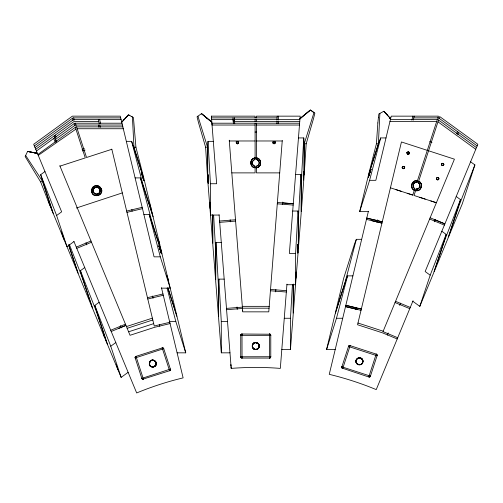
<?xml version="1.0" encoding="UTF-8"?>
<svg xmlns="http://www.w3.org/2000/svg" width="503" height="503" viewBox="0 0 503 503"><rect width="100%" height="100%" fill="white"/><g stroke="black" fill="none" stroke-linecap="round" stroke-linejoin="round"><path stroke-width="0.75" d="M281.799 349.579L290.438 349.579L290.501 318.261L292.438 284.346M293.243 284.711L293.18 314.746L290.438 349.579M293.375 284.063L293.318 313.029L298.285 249.897L298.354 215.246L298.021 211.027L292.708 211.027M298.021 211.027L295.607 253.418L295.544 284.736L286.905 284.736M296.06 278.19L296.072 272.035M313.985 112.597L304.24 143.77L304.17 175.088L306.189 143.77L313.319 119.274A25.766 1.647 -75.6 0 0 314.872 113.213L310.408 110.044L299.977 118.677L301.058 117.771M369.523 376.992L369.774 376.892A1.327 1.327 0 0 0 370.434 376.118C370.239 377.175 367.913 377.476 369.083 375.993L376.194 354.093L350.157 345.636L349.145 345.718L348.485 346.492L341.877 366.838L342.103 368.083L368.762 376.973L369.774 376.892L370.434 376.118L377.049 355.772L376.967 354.76L376.194 354.093A1.327 1.327 0 0 1 377.049 355.772L376.967 354.76L376.194 354.093M379.878 113.42L378.375 143.77L368.454 175.088L376.42 143.77L377.854 122.965M300.901 174.478L298.486 216.868L298.417 248.186L301.159 213.347L301.234 178.697L300.901 174.478L295.582 174.478M303.774 137.929L301.36 180.319L301.297 211.637L304.038 176.798L304.108 142.148L303.774 137.929L298.461 137.929M213.335 141.349L208.016 141.349L207.682 145.568L207.752 180.219L212.706 243.182L212.65 214.995M215.982 242.572L215.718 281.447L218.459 316.28L218.396 284.962L215.982 242.572L221.301 242.572M224.175 279.121L218.862 279.121L218.528 283.34L218.598 317.997L221.339 352.836L229.978 352.836M275.323 141.651A1.207 1.207 0 0 1 275.254 142.355L275.147 142.556A1.207 1.207 0 0 1 274.393 143.066C271.947 145.801 273.003 138.727 275.267 142.387C275.657 144.009 272.871 144.361 272.896 142.626C273.412 139.62 277.096 143.311 274.097 143.82M276.914 120.16L277.235 116.149M276.883 123.694L277.059 121.418M278.26 120.022L278.568 116.149M278.216 123.694L278.392 121.418M282.271 140.4L268.778 311.847L242.748 311.847L242.484 308.458L226.583 309.71M275.682 291.872L275.864 289.546M282.567 204.381L282.749 202.087M286.955 284.138L280.322 368.397A313.055 313.055 0 0 0 231.204 368.397L219.107 214.737M270.174 357.847L270.777 356.734L269.514 356.759L269.451 334.011L270.388 334.401L270.777 335.338L240.742 335.338L241.132 334.401L242.075 334.011L270.174 334.225L270.777 335.338L270.777 356.734L270.388 357.677L269.451 358.067L242.075 358.067L241.132 357.677L240.742 356.734L240.742 335.338L241.132 334.401L242.075 334.011L242.05 335.281M236.196 141.651L236.171 141.89A1.195 1.195 0 0 0 236.385 142.556L237.372 143.091A1.195 1.195 0 0 0 238.359 142.556A1.195 1.195 0 0 0 238.541 141.651M242.006 335.338L242.037 356.79L269.514 356.734L269.451 358.067L270.388 357.677M378.419 117.614L378.86 113.967L383.852 111.264L390.636 118.677L389.291 118.142M350.044 345.989L342.788 368.315M149.58 362.273L149.334 363.543L149.812 361.795L151.107 360.525C143.368 371.283 164.418 365.838 153.101 360.104C147.668 359.513 148.762 368.869 154.063 366.756C161.696 362.122 147.895 355.753 149.58 364.813M155.999 364.813L156.244 363.543L155.767 365.297L154.471 366.561L155.999 364.813L155.999 362.273M335.199 349.579L326.56 349.579L334.923 314.746L345.901 280.089L347.579 275.87L352.892 275.87M368.315 211.637L359.676 211.637L368.039 176.798L379.017 142.148L380.696 137.929L386.015 137.929M368.41 211.254L329.258 374.339A315.23 315.23 0 0 1 353.049 381.048A314.237 314.237 0 0 1 370.51 387.297L376.238 389.605L413.051 300.725M355.816 309.232L356.231 307.509M376.741 222.075L377.288 219.798M411.869 120.16L412.831 116.149M413.24 120.142L414.195 116.149M441.829 231.254L446.13 234.379L445.01 238.774L433.517 273.261L419.81 306.365L412.818 301.284M474.901 164.921L462.288 203.809L448.575 236.907L458.962 205.74L474.901 164.921L470.601 161.796M460.515 199.647L447.903 238.535L434.196 271.633L444.577 240.465L460.515 199.647L456.215 196.522M359.676 211.637L369.598 180.319L380.696 137.929M356.357 239.321L345.253 281.711L335.338 313.029L343.7 278.19L354.678 243.54L356.357 239.321L361.67 239.321M326.56 349.579L336.482 318.261L347.579 275.87M407.191 193.259L412.774 195.076L414.824 188.757A3.458 3.458 0 0 1 416.937 182.3L417.402 180.835C411.932 179.527 409.153 188.078 414.346 190.228C409.172 188.059 411.938 179.546 417.402 180.835A4.986 4.986 0 0 0 413.604 189.788L414.346 190.228M414.497 182.929L415.811 182.35A3.458 3.458 0 0 1 416.924 182.306L437.283 119.639M437.717 118.306L438.421 116.149L391.24 116.149L375.835 180.319L369.598 180.319M414.598 189.461L414.441 189.952A4.716 4.716 0 0 1 414.063 189.769M438.547 120.054L418.188 182.715A3.458 3.458 0 0 1 416.088 189.166L414.038 195.485L436.378 202.74L430.794 200.93M438.956 118.796L439.685 116.558L477.85 144.292L425.148 271.526L430.191 275.191L419.81 306.365M415.704 190.36L415.805 190.046M414.805 188.82L414.824 188.757A3.458 3.458 0 0 1 415.478 182.432L416.924 182.306M418.175 182.702A3.458 3.458 0 0 1 416.075 189.166L416.528 189.26M430.191 275.191L446.13 234.379M456.649 133.767L457.523 131.667M457.743 134.609L458.629 132.471M387.316 335.073L388.215 332.898M399.621 305.365L400.533 303.171M434.24 221.798L435.189 219.497M377.03 355.766L348.485 346.492L349.39 345.624M124.178 119.463L121.726 122.166L128.435 114.835L132.415 116.979L133.974 147.19L143.889 178.508L135.923 147.19L133.433 117.532L131.283 116.369M123.298 120.431L124.09 119.563M123.411 120.311L126.813 116.589M126.291 117.155L127.712 115.615M126.643 116.771L128.435 114.835L129.862 115.602M305.176 114.344L299.977 118.677L310.408 110.044L304.12 115.218M362.676 360.035C357.853 352.339 351.779 366.253 360.733 364.518C364.788 363.122 362.474 356.633 358.513 357.985C350.377 361.959 363.619 369.529 362.782 360.355M34.355 145.939L72.973 117.884L120.701 117.884M35.047 147.605L73.539 119.639L121.122 119.639M35.744 149.297L74.117 121.418L98.726 121.418M36.455 151.001L74.702 123.21L121.978 123.21M37.895 154.478L75.89 126.869L122.858 126.869M53.28 213.568L40.668 174.679L44.968 171.554M68.59 245.018L77.984 273.217L48.822 202.81L40.636 181.923L42.221 180.772L25.653 155.465M73.979 241.591L66.987 246.671L56.606 215.498L61.649 211.832L33.67 144.292L72.407 116.149L120.28 116.149L154.056 256.838L160.294 256.838L170.215 288.156L161.576 288.156M128.127 372.321L121.141 377.401L93.042 309.578L81.555 275.084L80.436 270.689L84.737 267.565M107.428 344.304L94.816 305.415L99.116 302.29M121.141 377.401L110.754 346.234L115.803 342.568M38.259 155.364L75.928 129.133M169.517 370.73L169.178 369.466L143.047 378.011L136.401 357.62C136.734 355.47 134.691 356.803 135.2 358.01L141.815 378.357L142.714 379.231L169.524 370.755L170.297 370.095L170.379 369.076L163.764 348.73L162.865 347.862A1.327 1.327 0 0 0 162.607 347.818L136.055 356.338C134.609 356.91 135.106 358.79 136.445 357.539L162.482 349.076C165.657 349.132 160.677 346.271 162.563 349.12L169.178 369.466C170.574 368.347 170.913 370.17 169.524 370.755A1.327 1.327 0 0 0 170.379 369.076M98.167 195.441C110.044 188.751 89.264 179.313 92.049 192.655C94.149 198.339 103.58 195.045 101.367 189.159C95.111 177.622 85.158 197.157 98.167 195.441A4.986 4.986 0 0 0 101.065 188.424A4.986 4.986 0 0 0 93.677 186.676A4.986 4.986 0 0 0 93.124 194.246M118.582 328.44L125.945 325.391L111.213 331.49M76.368 208.016L122.311 192.907M76.267 247.118L90.999 241.012M76.77 248.344L91.508 242.239M110.704 330.264L125.442 324.165M141.815 378.357L143.097 378.011L143.487 379.212L142.475 379.13L141.815 378.357A1.327 1.327 0 0 0 142.475 379.13L142.733 379.231A1.327 1.327 0 0 0 143.487 379.212M92.86 191.926L93.281 191.788A3.521 3.521 0 0 1 95.268 187.449A3.521 3.521 0 0 1 99.757 189.071M96.01 194.164A3.521 3.521 0 0 0 99.978 189.612L100.399 189.474M82.102 149.309L84.309 148.592M82.467 150.931L85.057 150.089M59.983 166.128L85.277 157.911L75.324 127.284M111.836 149.284L86.541 157.502L76.588 126.869M126.435 326.566L152.378 318.141M127.158 328.308L152.818 319.971M128.598 331.791L153.698 323.643M149.234 364.7L149.561 364.958M254.512 159.558L254.958 159.42A3.527 3.527 0 0 0 254.355 159.614M256.87 166.191L256.423 166.304A3.527 3.527 0 0 0 257.448 159.753M349.145 345.718L350.157 345.636A1.333 1.333 0 0 0 348.485 346.492M417.176 189.128L417.534 189.034M126.668 211.065L142.173 207.343M126.982 212.354L142.487 208.632M147.467 297.694L162.972 293.972M147.775 298.989L163.286 295.267M169.775 322.291L154.264 326.013L111.792 149.102M170.083 323.586L154.578 327.308L130.044 335.281L59.8 165.694M255.096 157.911C249.488 158.351 249.494 167.348 255.096 167.788A4.98 4.98 0 0 1 255.096 157.911C249.513 158.37 249.494 167.323 255.096 167.788M256.423 167.788C262.019 167.342 262.013 158.357 256.423 157.911C262.013 158.376 261.994 167.323 256.423 167.788L257.266 167.6A4.98 4.98 0 0 0 257.272 158.105L256.423 157.911M237.429 143.82C240.667 143.135 236.272 139.576 236.253 142.858C236.46 144.216 238.674 144.047 238.623 142.626C238.114 139.62 234.429 143.311 237.429 143.82L237.372 143.091M151.516 360.33L154.063 360.33M154.063 366.756L151.516 366.756M254.725 158.244L255.096 158.181A4.709 4.709 0 0 0 254.7 158.269M256.8 167.449L256.423 167.518A4.741 4.741 0 0 0 256.838 167.442M152.038 360.104L152.378 360.047M255.449 342.593C250.984 342.795 251.657 350.082 256.071 349.478C260.535 349.283 259.869 341.99 255.449 342.593L256.115 342.6M358.84 357.834L359.186 357.796M219.604 221.018L235.498 219.767M219.704 222.345L235.605 221.094M226.476 308.389L242.377 307.138M416.17 182.231L416.943 182.243M416.861 189.172L416.088 189.166M96.318 187.261L96.941 187.261M277.096 117.884L211.486 117.884L211.348 116.149L255.096 116.149L255.096 117.884M413.78 117.884L438.553 117.884L477.165 145.939M211.625 119.639L299.901 119.639M390.403 119.639L437.981 119.639L476.473 147.605M234.568 121.418L299.757 121.418M389.976 121.418L436.705 121.418M299.618 123.21L211.908 123.21L212.046 125.033L255.096 125.033M122.418 125.033L75.293 125.033L55.519 139.4L56.242 141.148M256.423 125.033L299.474 125.033M77.192 128.737L123.304 128.737M255.027 132.05L256.599 132.05M229.299 140.978L255.096 140.978M256.423 140.978L282.221 140.978M126.335 141.349L131.648 141.349L144.304 180.219L176.968 316.28L167.996 287.949M304.24 143.77L306.189 143.77M376.42 143.77L378.375 143.77M133.974 147.19L135.923 147.19M205.601 147.19L207.557 147.19L207.62 178.508L205.601 147.19L198.559 122.795A25.169 1.597 75.7 0 1 197.057 116.809L201.502 113.628L204.828 116.35M231.808 172.881L255.096 172.881L255.096 166.242A3.458 3.458 0 0 1 255.103 159.451L255.096 123.21M279.712 172.881L256.423 172.881L256.423 166.242A3.458 3.458 0 0 0 256.423 159.457L256.423 123.21M135.106 177.899L140.425 177.899L153.075 216.774M208.016 141.349L210.43 183.74L216.667 183.74L211.348 116.149M143.883 214.448L149.196 214.448L161.853 253.323M219.132 215.058L210.493 215.058L210.43 183.74M295.607 253.418L289.37 253.418L300.172 116.149L256.423 116.149L256.423 117.884M242.314 306.346L269.206 306.346M269.061 308.182L242.459 308.182L229.242 140.218M284.264 318.261L290.501 318.261M336.482 318.261L342.719 318.261M169.586 321.511L175.824 321.511L185.745 352.836L177.106 352.836M218.862 279.121L221.276 321.511L227.513 321.511M240.742 356.734L242.075 356.803L242.075 358.067L241.132 357.677L240.742 356.734A1.327 1.327 0 0 0 242.075 358.067M277.379 202.489L293.28 203.74L282.68 202.904M277.279 203.816L293.174 205.067M270.539 289.445L286.433 290.696M270.432 290.772L286.333 292.023M415.61 190.637C421.086 191.951 423.853 183.394 418.666 181.243C423.847 183.419 421.068 191.926 415.61 190.637A4.986 4.986 0 0 0 417.364 190.643L417.817 190.543A4.961 4.961 0 0 0 419.1 189.989A4.986 4.986 0 0 0 419.043 181.445L418.666 181.243M269.709 334.036L269.451 334.011A1.327 1.327 0 0 1 270.777 335.338M274.154 143.091L272.984 142.135A1.207 1.207 0 0 1 272.966 141.651M152.17 367.014L152.516 367.058M358.708 364.744L359.048 364.801M256.8 158.244L256.423 158.181A4.709 4.709 0 0 1 256.819 158.269M255.096 167.518L254.725 167.449A4.741 4.741 0 0 0 255.09 167.518A4.709 4.709 0 0 1 254.681 167.442M437.283 179.772C439.748 180.495 438.893 176.157 436.874 177.811A1.195 1.195 0 0 0 436.529 178.659C437.365 182.017 440.672 177.44 437.503 177.484C435.296 177.961 437.44 181.162 438.723 179.313A1.201 1.195 0 0 0 438.893 178.414C438.553 176.603 435.673 177.779 436.73 179.326A1.201 1.195 0 0 0 437.252 179.76M30.708 152.007L27.615 151.39L25.15 156.515L40.636 181.923M28.709 151.61L37.448 153.402L27.615 151.39L37.448 153.402L32.827 152.44M366.454 219.39L381.959 223.112L371.623 220.628M361.022 310.326L345.517 306.604L357.143 309.395M356.162 307.798L345.825 305.315L361.33 309.037L357.457 308.106M162.582 347.812L163.104 347.957A1.327 1.327 0 0 1 163.764 348.73M419.854 186.827L420.275 186.959M341.958 366.863L370.353 376.093M429.725 141.701L431.958 142.431M427.305 150.359L401.444 141.959L357.558 324.749L382.487 332.848L397.219 338.953M428.569 150.774L454.423 159.174L382.997 331.622L397.728 337.72M390.435 187.814L412.774 195.076M396.018 189.631L401.601 191.442M419.621 197.302L425.205 199.113M357.973 323.02L383.167 331.207M430.147 217.78L444.878 223.885L435.057 219.817M429.637 219.012L444.369 225.111M395.547 301.322L410.278 307.421M395.037 302.548L409.769 308.653M257.555 159.822L256.423 159.388A3.527 3.527 0 0 1 257.165 159.614M310.64 110.207L313.91 112.54M437.968 121.827L475.775 149.297M257.756 160.023L258.221 160.426M206.664 117.872L211.826 122.166L201.502 113.628L211.826 122.166L210.782 121.298M205.746 117.105L207.657 118.689M383.852 111.264L390.636 118.677L389.819 117.771M385.348 112.879L386.046 113.64M384.669 112.15L387.492 115.218L386.763 114.414M99.519 188.688L99.978 189.612M55.273 135.106L56.141 137.206M54.167 135.911L55.053 138.048M54.802 137.671L56.562 141.928M53.695 138.476L55.292 142.33M85.956 242.742L86.837 244.86M120.324 325.705L121.217 327.868M73.872 241.339L136.678 392.956A311.357 311.357 0 0 1 177.194 379.356L183.117 377.872L161.45 287.622M94.816 305.415L110.754 346.234M80.436 270.689L96.375 311.508L106.755 342.675M69.464 244.709L81.989 276.776L92.37 307.949L78.663 274.845L68.641 244.766M40.668 174.679L56.606 215.498M116.193 364.442L117.922 369.636M103.234 333.602L104.215 336.538M62.812 235.718L64.277 240.12M61.379 231.814L63.604 238.491M42.221 180.772L52.601 211.939M48.181 200.257L49.891 205.394M73.671 117.884L74.375 120.06M75.4 123.21L76.116 125.417M72.407 118.293L73.111 120.469M74.136 123.625L74.853 125.825M136.055 356.338L136.062 356.357A1.327 1.327 0 0 0 135.2 358.01M149.19 202.451L151.057 208.349M152.667 215.058L142.745 183.74L131.648 141.349M158.238 239.453L159.42 243.182M158.194 239.736L159.828 244.898M161.444 251.607L151.522 220.289L140.425 177.899M166.776 275.26L168.191 279.731M167.203 277.021L168.606 281.447M167.807 287.766L177.377 317.997L185.745 352.836M404.676 167.298C403.922 164.77 400.734 168.002 403.287 168.712C405.908 168.964 404.123 164.814 402.501 166.883A1.195 1.188 0 0 0 402.306 167.543L402.846 168.543A1.195 1.188 0 0 0 403.5 168.738C408.367 164.041 397.445 168.084 404.349 168.386A1.195 1.195 0 0 0 404.676 167.782M197.924 116.174L207.557 147.19M149.196 214.448L160.294 256.838M167.103 288.206L175.824 321.511M131.786 209.613L132.157 211.153M152.535 296.022L153.075 298.292M159.438 324.787L159.803 326.302M99.669 119.639L100.625 123.625M99.795 125.033L100.336 127.272M98.299 119.639L99.267 123.669M98.431 125.033L98.959 127.234M234.505 120.16L234.323 117.884L234.744 123.694M232.99 117.884L233.235 121.418M233.096 119.639L233.398 123.531M230.167 219.761L230.33 221.836M237.032 306.987L237.227 309.433M242.616 310.15L242.679 310.999M230.89 364.461L230.946 365.115M230.959 365.316L231.009 365.983M231.078 366.863L231.116 367.284M231.135 367.536L231.204 368.397M213.637 215.271L215.523 248.413L215.586 279.731L212.844 244.898L212.782 214.863M221.276 321.511L221.339 352.836M209.952 202.187L209.965 208.349M256.423 119.639L256.423 121.418M255.096 119.639L255.096 121.418M97.739 195.56A4.967 4.967 0 0 1 93.514 194.586M96.947 187.191A3.521 3.521 0 0 1 100.147 190.543A3.521 3.521 0 0 1 97.255 194.164A3.521 3.521 0 0 1 93.281 191.788M93.112 190.7A3.521 3.521 0 0 1 96.318 187.191M94.979 193.737A3.471 3.471 0 0 1 93.589 192.347M100.084 190.7A3.458 3.458 0 0 1 98.563 193.561M362.946 361.827A3.521 3.521 0 0 1 359.425 364.826A3.521 3.521 0 0 1 355.967 361.751A3.521 3.521 0 0 1 358.538 357.903M359.111 357.803A3.521 3.521 0 0 1 359.878 357.809M360.217 357.866A3.521 3.521 0 0 1 362.927 360.689M356.596 363.235A3.439 3.439 0 0 1 356.005 361.305A3.439 3.439 0 0 1 360.047 357.922A3.439 3.439 0 0 1 362.726 362.437A3.439 3.439 0 0 1 357.834 364.335M362.5 362.952A3.483 3.483 0 0 1 361.393 364.172M377.86 122.952A19.265 1.258 -84 0 1 378.419 117.627M162.092 347.875A1.327 1.327 0 0 1 162.343 347.818M257.995 348.761A3.527 3.527 0 0 0 257.423 342.927L256.781 342.669A3.527 3.527 0 0 0 254.738 342.662L254.103 342.933A3.527 3.527 0 0 0 253.801 343.103M257.718 348.963A3.527 3.527 0 0 1 257.108 349.289M256.788 349.409A3.527 3.527 0 0 1 254.732 349.409M254.411 349.289A3.527 3.527 0 0 1 253.801 348.963M253.525 348.761A3.527 3.527 0 0 1 252.833 347.994M252.651 347.699A3.527 3.527 0 0 1 252.255 346.385M252.236 346.033A3.527 3.527 0 0 1 253.525 343.31M255.096 166.311A3.527 3.527 0 0 1 253.311 165.386M253.097 165.154A3.527 3.527 0 0 1 254.072 159.753M254.669 158.212A4.741 4.741 0 0 1 255.084 158.137M256.423 158.137A4.741 4.741 0 0 1 256.838 158.212M270.777 356.734A1.327 1.327 0 0 1 269.445 358.067M240.742 335.338A1.327 1.327 0 0 1 242.075 334.011M151.875 366.888A3.464 3.464 0 0 1 149.963 361.519A3.464 3.464 0 0 1 155.66 361.613A3.464 3.464 0 0 1 153.572 366.913M153.189 366.983A3.464 3.464 0 0 1 152.434 366.989M208.003 178.735L208.286 183.268L208.267 175.006L208.286 183.268L208.242 175.025L208.003 178.735M297.493 248.438L297.751 253.003L297.745 244.754L297.493 248.438M303.246 175.34L303.504 179.904L303.523 171.636L303.504 179.904L303.498 171.655L303.246 175.34M297.499 248.042L297.751 253.003L297.77 244.735L297.499 248.042M368.422 176.999L370.937 169.316L368.422 176.999M252.355 345.473L252.5 347.171C251.418 337.5 265.213 345.756 256.423 349.428C260.064 348.868 260.02 343.178 256.423 342.65C261.723 343.643 258.379 351.698 254.021 349.025L255.096 349.428C253.097 349.076 251.796 346.819 252.5 344.907L252.355 345.473M443.847 164.494C442.212 168.342 440.144 161.545 443.646 163.821A1.188 1.188 0 0 1 443.835 164.487C443.835 166.688 440.238 165.324 441.81 163.645C445.344 161.947 442.904 168.216 441.458 164.494A1.188 1.188 0 0 1 441.552 164.022A1.201 1.195 0 0 1 441.986 163.5L442.653 163.299A1.201 1.195 0 0 1 443.501 163.645L443.847 164.494M406.965 152.893C408.996 157.948 410.687 148.901 406.965 152.893M143.946 180.577L141.425 172.793L143.946 180.577M368.441 176.867L368.441 177.188L370.937 169.316L368.441 176.867M141.406 172.818L143.883 180.652L141.425 172.793M158.954 245.917L161.469 253.764L158.954 245.917M341.877 366.838L341.952 367.85L342.732 368.492A1.327 1.327 0 0 1 341.877 366.838L341.895 366.844M252.55 344.762C250.827 348.812 257.442 351.471 258.976 347.309C260.692 343.26 254.078 340.606 252.55 344.762M407.034 152.673L407.487 154.113A1.195 1.188 0 0 0 408.14 154.308C410.593 154.138 408.574 150.51 407.141 152.459A1.195 1.188 0 0 0 406.946 153.119L407.7 154.226L408.989 153.962A1.195 1.195 0 0 0 409.341 153.113C409.373 151.849 407.461 151.478 407.034 152.673M158.973 245.892L161.469 253.764L159.005 245.904M254.556 342.801L254.021 343.052L255.096 342.65L254.556 342.801M382.274 221.817L366.762 218.095L382.274 221.817M414.428 189.971L414.095 189.794L414.428 189.971M361.512 358.526L361.141 358.287L362.437 359.551L362.915 361.305L362.437 359.551L361.512 358.526M357.784 364.323L356.482 363.053L356.005 361.305L356.482 363.053L357.784 364.323M99.5 192.624A3.452 3.452 0 0 0 97.657 187.405A3.458 3.458 0 0 0 95.281 187.512A3.452 3.452 0 0 0 93.967 192.894A3.452 3.452 0 0 0 99.5 192.624M150.548 366.171A3.458 3.458 0 0 0 156.188 364.172A3.458 3.458 0 0 0 151.636 360.286A3.458 3.458 0 0 0 150.548 366.171M253.782 348.862A3.452 3.452 0 0 0 259.202 346.347A3.452 3.452 0 0 0 254.317 342.908A3.452 3.452 0 0 0 253.782 348.862"/></g></svg>
